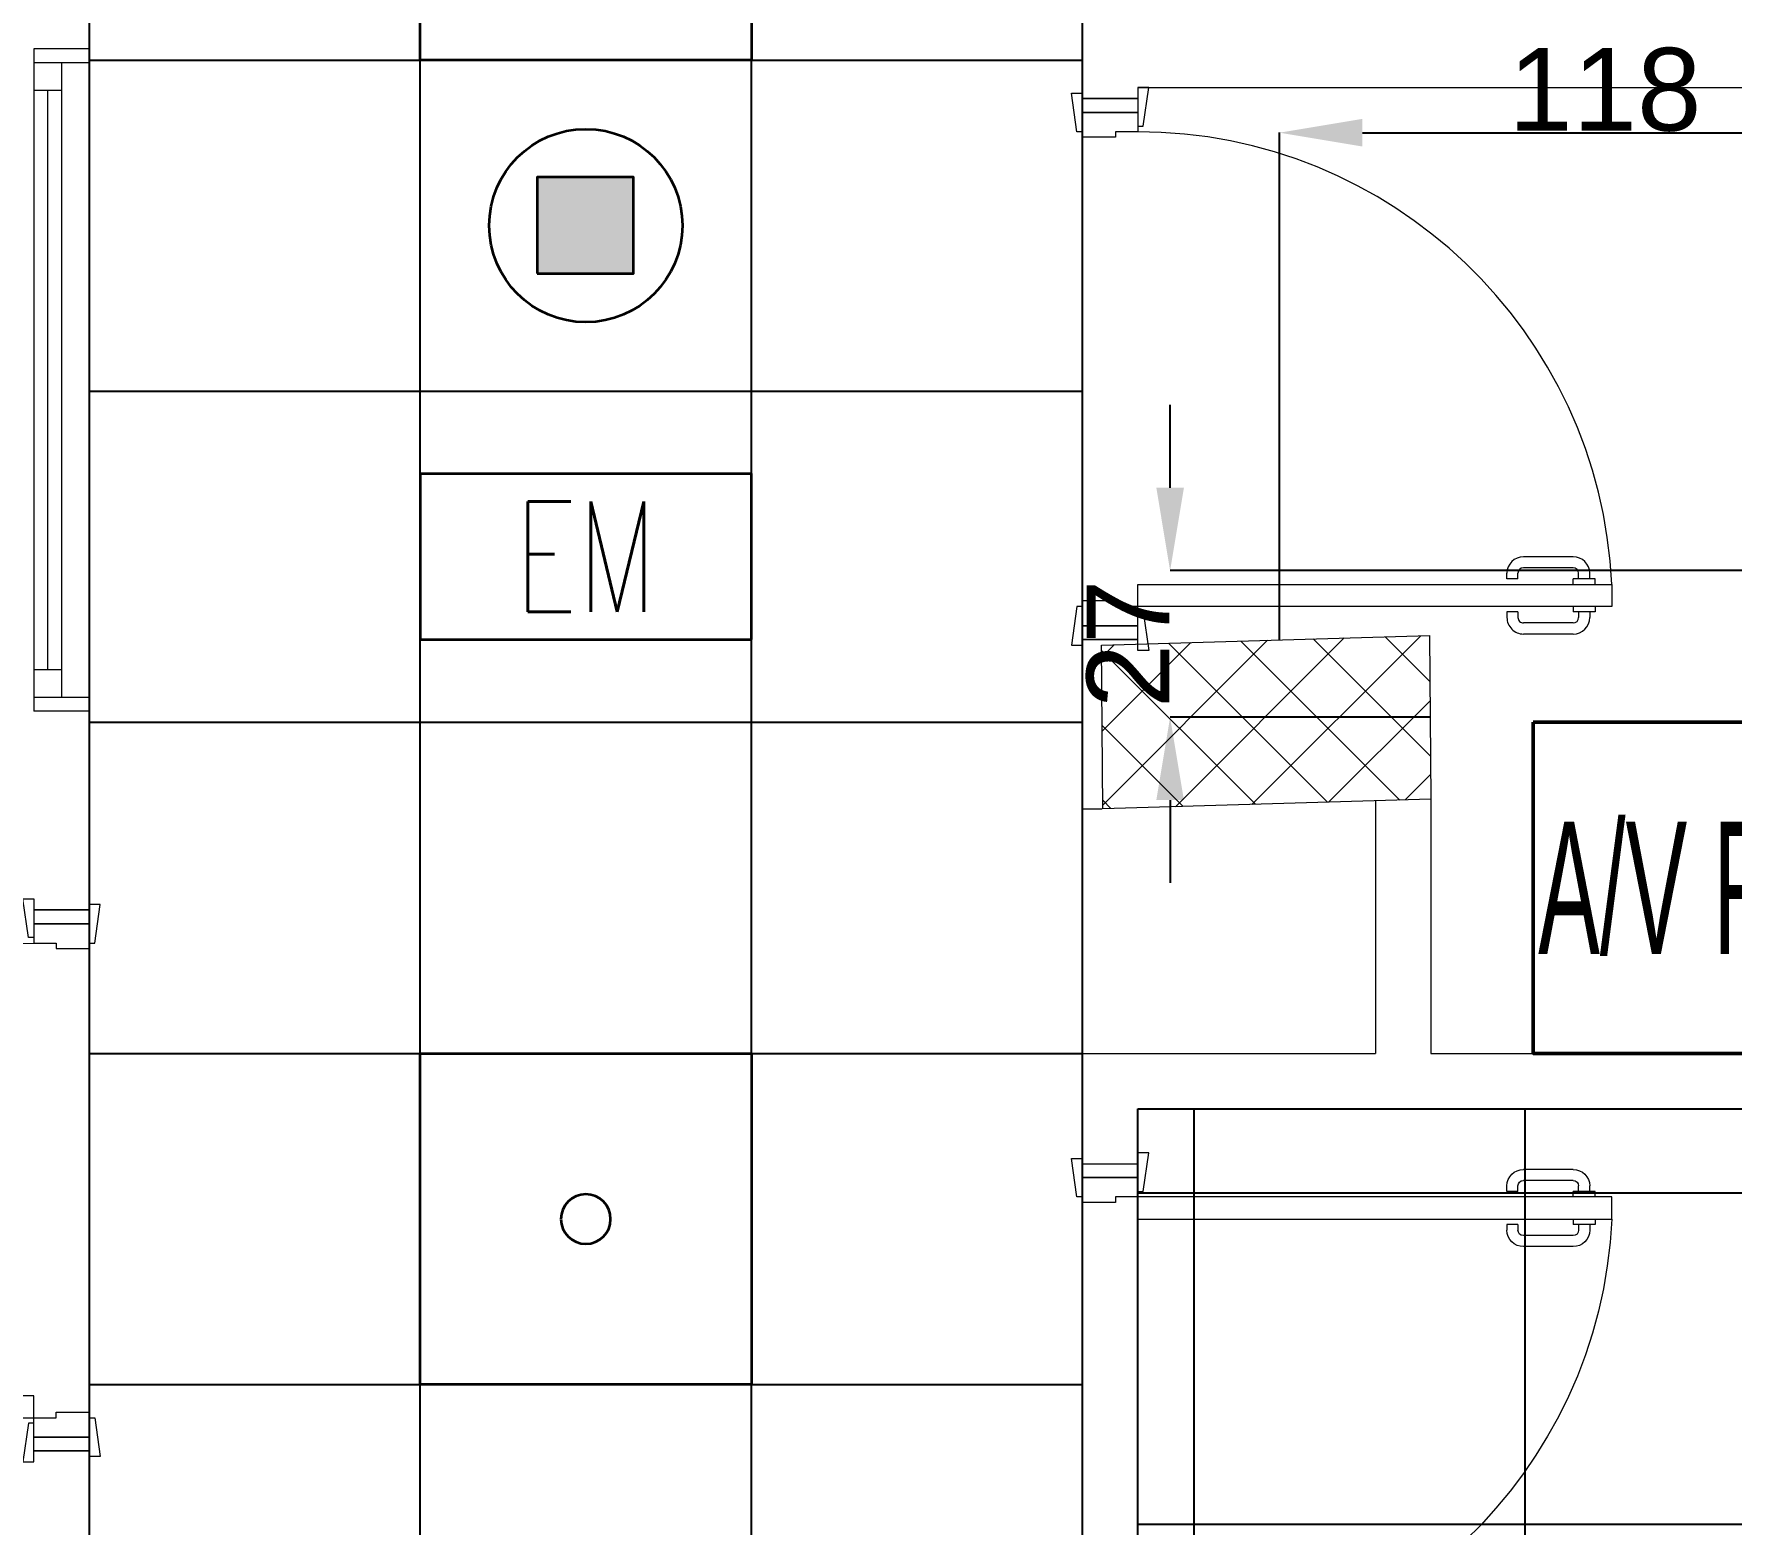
# Model space of a CAD drawing. Header units: inches. Extents: x -12418 to 57169, y -29325 to 19878.
# Drawn here: x 17698 to 20773, y -7200 to -4500 of the extents above; entities that cross this region are included whole.
import ezdxf
from ezdxf.enums import TextEntityAlignment as Align

# ---------------------------------------------------------------- set-up
doc = ezdxf.new("R2010")
doc.units = ezdxf.units.IN
doc.header["$LTSCALE"] = 25
doc.header["$MEASUREMENT"] = 0
doc.header["$PDMODE"] = 3
doc.layers.get('0').update_dxf_attribs({"color": 8})
doc.layers.get('Defpoints').update_dxf_attribs({"color": 8})
for name, color, linetype, lineweight in [('00-Ground Floor$0$Aluminum', 251, 'Continuous', 5), ('00-Ground Floor$0$C-HYDR-CTCH', 251, 'Continuous', 5), ('00-Ground Floor$0$Hatch', 254, 'Continuous', 5), ('00-Ground Floor$0$Walls', 251, 'Continuous', 5), ('00-Ground Floor$0$Wooden Joinery', 251, 'Continuous', 5), ('E-DIM', 6, 'Continuous', 18), ('E-LITE-CIRC-NUMB', 6, 'Continuous', 25), ('E-LITE-CLNG', 150, 'Continuous', 35), ('E-LITE-CLNG @ 100', 150, 'Continuous', 35), ('E-LITE-CTRL', 6, 'Continuous', 25), ('F-ALRM', 31, 'Continuous', 50), ('T-INTC-CLNG @ 100', 33, 'Continuous', 35), ('T-INTC-DEVC-NUMB', 2, 'Continuous', 25)]:
    doc.layers.add(name, color=color, linetype=linetype, lineweight=lineweight)
doc.layers.add('00-Ground Floor$0$False Ceiling', color=251, linetype='Continuous')
doc.styles.add('DC_Arial', font='arial.ttf', dxfattribs={"width": 0.7})
doc.styles.add('DC_Simplex', font='SIMPLEX.shx', dxfattribs={"width": 0.7})
doc.styles.get("Standard").update_dxf_attribs({"font": 'arial.ttf'})
doc.dimstyles.get("Standard").update_dxf_attribs({"dimtxt": 150, "dimasz": 150, "dimexe": 0.18, "dimexo": 0.0625, "dimgap": 1, "dimtad": 1, "dimdec": 0, "dimlfac": 0.1, "dimzin": 0, "dimdsep": 46, "dimtxsty": 'Standard', "dimcen": 0.09, "dimclrd": 256, "dimclrt": 7, "dimadec": 0, "dimazin": 0, "dimtfac": 1, "dimtdec": 0, "dimtofl": 0, "dimtmove": 0, "dimatfit": 3, "dimfxl": 1, "dimtolj": 1, "dimtzin": 0, "dimarcsym": 0})

# ---------------------------------------------------------------- blocks, each defined once
blk = doc.blocks.new('00-Ground Floor$0$A$C72370EFE')
at = {"layer": '00-Ground Floor$0$Wooden Joinery'}
for p, q in [((-0.01, -0.03), (-0.01, -0.07)), ((0, -0.03), (-0.01, -0.03)), ((0.04, -0.03), (0.05, -0.03)), ((0.05, -0.03), (0.05, -0.07)), ((-0.01, -0.04), (-0.02, -0.04)), ((-0.01, -0.06), (-0.02, -0.06)), ((0.05, -0.04), (0.06, -0.04)), ((0.05, -0.06), (0.06, -0.06)), ((-0.05, -0.07), (-0.05, -0.16)), ((-0.03, -0.07), (-0.03, -0.16)), ((0, -0.07), (-0.01, -0.07)), ((0.04, -0.07), (0.05, -0.07)), ((0.07, -0.07), (0.07, -0.16)), ((0.09, -0.07), (0.09, -0.16)), ((-0.01, -0.17), (-0.02, -0.17)), ((-0.01, -0.17), (-0.01, -0.19)), ((0.05, -0.17), (0.06, -0.17)), ((0.05, -0.17), (0.05, -0.19)), ((-0.01, -0.19), (-0.02, -0.19)), ((0.05, -0.19), (0.06, -0.19))]:
    blk.add_line(p, q, dxfattribs=at)
for centre, radius, start, end in [((-0.02, -0.07), 0.03, 90, 180), ((-0.02, -0.07), 0.01, 90, 180), ((0.06, -0.07), 0.03, 0, 90), ((0.06, -0.07), 0.01, 0, 90), ((-0.02, -0.16), 0.03, 180, 270), ((-0.02, -0.16), 0.01, 180, 270), ((0.06, -0.16), 0.01, 270, 0), ((0.06, -0.16), 0.03, 270, 0)]:
    blk.add_arc(centre, radius, start, end, dxfattribs=at)
blk = doc.blocks.new('00-Ground Floor$0$A$C5DAD61B4')
at = {"layer": '00-Ground Floor$0$Wooden Joinery'}
for points in [[(80, 959.1), (80, 969.1), (10, 979.1), (10, 959.1)], [(940, 959.1), (940, 969.1), (1010, 979.1), (1010, 959.1)], [(70, 859.1), (70, 849.1), (0, 839.1), (0, 859.1)], [(120, 859.1), (120, 0), (80, 0), (80, 859.1)], [(950, 859.1), (950, 849.1), (1020, 839.1), (1020, 859.1)]]:
    blk.add_lwpolyline(points, close=True, dxfattribs=at)
for points in [[(45, 859.1), (45, 959.1), (20, 959.1), (20, 859.1), (45, 859.1)], [(45, 859.1), (80, 859.1), (80, 899.1), (90, 899.1), (90, 959.1), (45, 959.1), (45, 859.1)], [(975, 859.1), (940, 859.1), (940, 899.1), (930, 899.1), (930, 959.1), (975, 959.1), (975, 859.1)], [(975, 859.1), (975, 959.1), (1000, 959.1), (1000, 859.1), (975, 859.1)]]:
    blk.add_lwpolyline(points, dxfattribs=at)
blk.add_arc((80, 859.1), 860, 272.666, 0, dxfattribs=at)
at = {"layer": '00-Ground Floor$0$Wooden Joinery', "xscale": 999.9999999998854, "yscale": 999.9999999998854, "zscale": 999.9999999998854, "rotation": 180}
blk.add_blockref('00-Ground Floor$0$A$C72370EFE', (120, 0), dxfattribs=at)
blk = doc.blocks.new('00-Ground Floor$0$A$C37be4daf')
at = {"layer": '00-Ground Floor$0$Aluminum'}
for p, q in [((1416, 598.2), (216, 598.2)), ((241, 498.2), (241, 598.2)), ((291, 548.2), (291, 598.2)), ((1341, 548.2), (1341, 598.2)), ((1391, 498.2), (1391, 598.2)), ((291, 573.2), (1341, 573.2)), ((1391, 548.2), (241, 548.2)), ((1416, 498.2), (216, 498.2))]:
    blk.add_line(p, q, dxfattribs=at)
at = {"layer": '00-Ground Floor$0$Walls'}
for p, q in [((216, 498.2), (216, 598.2)), ((1416, 498.2), (1416, 598.2))]:
    blk.add_line(p, q, dxfattribs=at)
blk = doc.blocks.new('00-Ground Floor$0$A$Ce9e1c4c3')
at = {"layer": '00-Ground Floor$0$False Ceiling', "color": 254, "linetype": 'Continuous'}
for p, q in [((-82202.3, -2747.4, 0), (-82202.3, -12867.4, 0)), ((-81602.3, -12867.4), (-81602.3, -2747.4)), ((-81002.3, -12867.4), (-81002.3, -2747.4)), ((-80402.3, -12867.4, 0), (-80402.3, -2747.4, 0)), ((-82202.3, -4547.4), (-80402.3, -4547.4)), ((-82202.3, -5147.4), (-80402.3, -5147.4)), ((-82202.3, -5747.4), (-80402.3, -5747.4)), ((-82202.3, -6347.4), (-80402.3, -6347.4)), ((-80200, -9957.4), (-80200, -6447.4)), ((-79600, -9957.4), (-79600, -6447.4)), ((-80302.3, -6600), (-76150.5, -6600)), ((-82202.3, -6947.4), (-80402.3, -6947.4)), ((-80302.3, -7200), (-76150.5, -7200))]:
    blk.add_line(p, q, dxfattribs=at)
at = {"layer": '00-Ground Floor$0$False Ceiling', "color": 254}
for p, q in [((-80302.3, -6447.4, 0), (-76150.5, -6447.4, 0)), ((-80302.3, -9957.4, 0), (-80302.3, -6447.4, 0))]:
    blk.add_line(p, q, dxfattribs=at)
blk = doc.blocks.new('00-Ground Floor')
at = {"layer": '00-Ground Floor$0$Hatch'}
h = blk.add_hatch(dxfattribs=at)
h.set_pattern_fill('ANSI37', color=256, scale=30)
h.set_pattern_definition([(45, (-1981.42, -13099.68), (-67.35192, 67.35192), []), (135, (-1981.42, -13099.68), (-67.35192, -67.35192), [])])
h.paths.add_polyline_path([(48971.2, 8818.2), (48367.3, 8810.1), (48371.2, 8521.7), (48975.1, 8529.8)])
h.paths.add_polyline_path([(41810.5, 8810.5), (41227, 8805), (41207, 8513.7), (41790.5, 8519.1)])
h.paths.add_polyline_path([(27433.5, 8803.1), (26834.4, 8799), (26828.7, 8506), (27427.8, 8510)])
h.paths.add_polyline_path([(34618.7, 8805.3), (34017.5, 8797.8), (34009.3, 8512.1), (34610.5, 8519.6)])
h.paths.add_polyline_path([(20214.3, 8812.4), (19607.8, 8790.5), (19622.4, 8498), (20228.8, 8519.8)])
h.paths.add_polyline_path([(13477.7, 8802), (12255.7, 8825.9), (12249.3, 8529.8), (13471.3, 8505.8)])
h.paths.add_polyline_path([(13491.8, 1601.9), (12276.8, 1586.2), (12263.3, 1293.7), (13478.3, 1309.4)])
h.paths.add_polyline_path([(13465.7, -5591.3), (12262.6, -5607.3), (12256.9, -5900.3), (13460, -5884.3)])
h.paths.add_polyline_path([(13484.2, -12790), (12287.5, -12801.4), (12290.4, -13095.9), (13487, -13084.4)])
h.paths.add_polyline_path([(5849.2, -12787.9), (5245.6, -12791.6), (5256.3, -13077.1), (5859.8, -13073.4)])
h.paths.add_polyline_path([(5833.8, -5589.9), (5236.9, -5588.3), (5236.8, -5889.5), (5833.6, -5891)])
h.paths.add_polyline_path([(5843.6, 1599.7), (5224.3, 1600.9), (5213.7, 1298), (5833, 1296.7)])
h.paths.add_polyline_path([(5820.3, 8779.1), (5219.7, 8793.5), (5216, 8503.9), (5816.7, 8489.4)])
h.paths.add_polyline_path([(-1378.8, 8777.2), (-1981.4, 8799.9), (-1979.5, 8511.6), (-1376.9, 8488.9)])
h.paths.add_polyline_path([(-1371.1, -5601.1), (-1973.1, -5608.1), (-1969.7, -5899.7), (-1367.7, -5892.7)])
h.paths.add_polyline_path([(-1353.5, -12795.7), (-1951.9, -12796.7), (-1947.1, -13097.4), (-1348.7, -13096.4)])
h.paths.add_polyline_path([(20233.2, -12782.5), (19627.5, -12795.4), (19633.2, -13096.6), (20238.9, -13083.7)])
h.paths.add_polyline_path([(20226.6, -5590), (19632.3, -5607.6), (19634.4, -5904.1), (20228.7, -5886.6)])
h.paths.add_polyline_path([(20217.9, 1618), (19619, 1610.4), (19623, 1310.2), (20221.9, 1317.9)])
h.paths.add_polyline_path([(27418.3, 1602.8), (26816.3, 1607.5), (26820.6, 1315.3), (27422.5, 1310.7)])
h.paths.add_polyline_path([(27422, -5579.9), (26818.1, -5597.5), (26831.6, -5897.5), (27431.7, -5876.5)])
h.paths.add_polyline_path([(27438.1, -12795.9), (26834.3, -12789.3), (26831.9, -13075), (27435.7, -13081.6)])
h.paths.add_polyline_path([(34636.6, -12785.4), (34039.3, -12800), (34048.3, -13099.7), (34645.6, -13085.1)])
h.paths.add_polyline_path([(34629.3, -5597.1), (34028, -5595.2), (34029.2, -5892.4), (34630.4, -5894.3)])
h.paths.add_polyline_path([(34592.8, 1606.7), (34012, 1611.4), (34031.7, 1321.6), (34612.5, 1316.9)])
h.paths.add_polyline_path([(41796.2, 1606), (41198.6, 1619.8), (41200.6, 1327.8), (41798.2, 1314.1)])
h.paths.add_polyline_path([(41797.2, -5592.6), (41228.8, -5600.2), (41230.6, -5894.3), (41799, -5886.7)])
h.paths.add_polyline_path([(41834.3, -12789.7), (41229, -12792.4), (41230.4, -13096.9), (41835.6, -13094.3)])
h.paths.add_polyline_path([(49008.5, -12790.2), (48420.5, -12774.1), (48407.3, -13081.4), (48995.3, -13097.4)])
h.paths.add_polyline_path([(48992.7, -5590.8), (48389.5, -5589.7), (48387.5, -5886.2), (48990.7, -5887.3)])
at = {"layer": '00-Ground Floor$0$C-HYDR-CTCH', "flags": 128}
blk.add_lwpolyline([(20226.6, -5590), (20228.7, -5886.6), (19634.4, -5904.1), (19632.3, -5607.6), (20226.6, -5590)], dxfattribs=at)
at = {"layer": '00-Ground Floor$0$Walls'}
for p, q in [((17797.7, -6087.4, 0), (17797.7, -4067.4, 0)), ((19597.7, -4617.4, 0), (19597.7, -4497.4, 0)), ((19697.7, -4597.4, 0), (23849.5, -4597.4, 0)), ((19697.7, -4617.4, 0), (19597.7, -4617.4, 0)), ((19597.7, -5904.4, 0), (19597.7, -5597.4, 0)), ((19697.7, -5597.4, 0), (19597.7, -5597.4, 0)), ((19697.7, -5605.6, 0), (19697.7, -5597.4, 0)), ((19597.7, -5904.4, 0), (19632.9, -5904.1)), ((20128.7, -5889.5), (20128.7, -6347.4)), ((20228.7, -5886.6), (20228.7, -6347.4)), ((17697.7, -6087.4, 0), (17797.7, -6087.4, 0)), ((19597.7, -6347.4, 0), (20128.7, -6347.4, 0)), ((19597.7, -6547.4, 0), (19597.7, -6347.4, 0)), ((20228.7, -6347.4), (23849.5, -6347.4, 0)), ((19697.7, -6447.4, 0), (23849.5, -6447.4, 0)), ((19697.7, -6547.4, 0), (19697.7, -6447.4, 0)), ((19597.7, -6547.4, 0), (19697.7, -6547.4, 0)), ((17697.7, -7067.4, 0), (17797.7, -7067.4, 0)), ((17797.7, -7067.4, 0), (17797.7, -7367.4, 0))]:
    blk.add_line(p, q, dxfattribs=at)
at = {"rotation": 90}
blk.add_blockref('00-Ground Floor$0$A$C37be4daf', (18296, -5943.4, 0), dxfattribs=at)
at = {"layer": '00-Ground Floor$0$False Ceiling', "color": 254}
blk.add_blockref('00-Ground Floor$0$A$Ce9e1c4c3', (100000, 0), dxfattribs=at)
at = {"layer": '00-Ground Floor$0$Wooden Joinery', "rotation": 89.99999999999999}
blk.add_blockref('00-Ground Floor$0$A$C5DAD61B4', (20556.8, -5617.4, 0), dxfattribs=at)
at = {"layer": '00-Ground Floor$0$Wooden Joinery', "xscale": -1}
for p, rotation in [((16838.7, -7087.4, 0), 270), ((20556.8, -6527.4, 0), 90)]:
    blk.add_blockref('00-Ground Floor$0$A$C5DAD61B4', p, dxfattribs=dict(at, rotation=rotation))
blk = doc.blocks.new('*U61')
blk.add_lwpolyline([(-300, 300), (-300, -300), (300, -300), (300, 300)], close=True)
blk.add_circle((0, 0), 45)
at = {"layer": 'E-LITE-CIRC-NUMB', "style": 'DC_Simplex', "width": 0.7, "flags": 8}
blk.add_attdef('CIRCUIT', text='', height=200, rotation=0, dxfattribs=at).set_placement((-473.9, 300), align=Align.RIGHT)
at = {"layer": 'E-LITE-CTRL', "style": 'DC_Simplex', "width": 0.7, "flags": 8}
blk.add_attdef('CONTROL', (1118.9, -935), '', height=200, rotation=360, dxfattribs=at)
blk = doc.blocks.new('*U13')
blk.add_lwpolyline([(-300, 300), (-300, -300), (300, -300), (300, 300)], close=True)
blk.add_circle((0, 0), 45)
at = {"layer": 'E-LITE-CIRC-NUMB', "style": 'DC_Simplex', "width": 0.7, "flags": 8}
blk.add_attdef('CIRCUIT', text='', height=200, rotation=0, dxfattribs=at).set_placement((-473.9, 300), align=Align.RIGHT)
at = {"layer": 'E-LITE-CTRL', "style": 'DC_Simplex', "width": 0.7, "flags": 8}
blk.add_attdef('CONTROL', (1118.9, -935), '', height=200, rotation=360, dxfattribs=at)
blk = doc.blocks.new('DC_LT-CL-Emergency')
blk.add_lwpolyline([(3, -1.5), (3, 1.5), (-3, 1.5), (-3, -1.5)], close=True)
at = {"style": 'DC_Simplex', "width": 0.7}
blk.add_text('EM', height=2, rotation=360, dxfattribs=at).set_placement((0, 0), align=Align.MIDDLE_CENTER)
at = {"layer": 'E-LITE-CTRL', "style": 'DC_Simplex', "width": 0.7, "flags": 8}
blk.add_attdef('CONTROL', (4.739, -1.5), '', height=2, rotation=360, dxfattribs=at)
blk = doc.blocks.new('DC_PA-CL-Speaker')
blk.add_hatch(color=256).paths.add_polyline_path([(-0.883, -0.87), (0.865, -0.87), (0.865, 0.878), (-0.883, 0.878)])
blk.add_lwpolyline([(-0.883, -0.87), (0.865, -0.87), (0.865, 0.878), (-0.883, 0.878)], close=True)
blk.add_circle((0, 0), 1.75)
at = {"layer": 'T-INTC-DEVC-NUMB', "style": 'DC_Simplex', "width": 0.7}
blk.add_attdef('DC_CONTROL', (3.364, 2.471), '', height=2, rotation=360, dxfattribs=at)
blk = doc.blocks.new('DC_LC-Rack')
blk.add_lwpolyline([(-500, 750), (-500, 0), (500, 0), (500, 750)], close=True)
at = {"style": 'DC_Arial', "width": 0.7, "flags": 8}
blk.add_attdef('TYPE', text='', height=300, dxfattribs=at).set_placement((0, 375), align=Align.MIDDLE_CENTER)
blk = doc.blocks.new('*D351')
at = {"layer": 'Defpoints', "color": 0, "transparency": 16777216}
for p in [(19756.5, -5472.4), (21133.9, -5472.4), (20227.7, -5738.3)]:
    blk.add_point(p, dxfattribs=at)
at = {"layer": 'E-DIM', "lineweight": -2, "transparency": 16777216}
for p, q in [((19756.5, -5322.4), (19756.5, -5172.4)), ((19756.5, -5888.3), (19756.5, -6038.3))]:
    blk.add_line(p, q, dxfattribs=at)
at = {"layer": 'E-DIM', "color": 0, "lineweight": -2, "transparency": 16777216}
for p, q in [((21133.9, -5472.4), (19756.3, -5472.4)), ((20227.6, -5738.3), (19756.3, -5738.3))]:
    blk.add_line(p, q, dxfattribs=at)
at = {"layer": 'E-DIM', "transparency": 16777216}
for points in [[(19731.5, -5322.4), (19781.5, -5322.4), (19756.5, -5472.4)], [(19731.5, -5888.3), (19781.5, -5888.3), (19756.5, -5738.3)]]:
    blk.add_solid(points, dxfattribs=at)
at = {"layer": 'E-DIM', "color": 7, "transparency": 16777216, "insert": (19680.2, -5605.4), "char_height": 150, "attachment_point": 5, "rotation": 90}
blk.add_mtext('\\A1;27', dxfattribs=at)
blk = doc.blocks.new('*D352')
at = {"layer": 'Defpoints', "color": 0, "transparency": 16777216}
for p in [(21133.9, -4679.1), (21133.9, -4867.4), (19954.8, -5598)]:
    blk.add_point(p, dxfattribs=at)
at = {"layer": 'E-DIM', "color": 0, "lineweight": -2, "transparency": 16777216}
for p, q in [((19954.8, -5598), (19954.8, -4678.9)), ((21133.9, -4867.4), (21133.9, -4678.9))]:
    blk.add_line(p, q, dxfattribs=at)
at = {"layer": 'E-DIM', "lineweight": -2, "transparency": 16777216}
blk.add_line((20104.8, -4679.1), (20983.9, -4679.1), dxfattribs=at)
at = {"layer": 'E-DIM', "transparency": 16777216}
for points in [[(20104.8, -4654.1), (20104.8, -4704.1), (19954.8, -4679.1)], [(20983.9, -4654.1), (20983.9, -4704.1), (21133.9, -4679.1)]]:
    blk.add_solid(points, dxfattribs=at)
at = {"layer": 'E-DIM', "color": 7, "transparency": 16777216, "insert": (20544.4, -4601.5), "char_height": 150, "attachment_point": 5}
blk.add_mtext('\\A1;118', dxfattribs=at)

msp = doc.modelspace()

# ---------------------------------------------------------------- block references
msp.add_blockref('00-Ground Floor', (0, 0))
at = {"layer": 'E-LITE-CLNG', "xscale": -1}
for name, p in [('*U61', (18697.7, -4247.4)), ('*U13', (18697.7, -6647.4))]:
    msp.add_blockref(name, p, dxfattribs=at)
at = {"layer": 'E-LITE-CLNG @ 100', "xscale": 100, "yscale": 100, "zscale": 100}
msp.add_blockref('DC_LT-CL-Emergency', (18697.7, -5447.4), dxfattribs=at)
at = {"layer": 'F-ALRM'}
ref = msp.add_blockref('DC_LC-Rack', (20814.6, -6347.4, 0), dxfattribs=dict(at, xscale=0.8, yscale=0.8, zscale=0.8))
ref.add_attrib('TYPE', 'A/V RACK', dxfattribs={"layer": '0', "height": 240, "style": 'DC_Arial', "width": 0.5, "flags": 8}).set_placement((20814.6, -6047.4, 0), align=Align.MIDDLE_CENTER)
at = {"layer": 'T-INTC-CLNG @ 100', "xscale": 100, "yscale": 100, "zscale": 100}
msp.add_blockref('DC_PA-CL-Speaker', (18697.7, -4847.4), dxfattribs=at)

# ---------------------------------------------------------------- dimensions: what is measured, and where the dimension line sits
at = {"layer": 'E-DIM'}
dim = msp.add_linear_dim(base=(21133.9, -4679.1), p1=(19954.8, -5598), p2=(21133.9, -4867.4), dimstyle='Standard', dxfattribs=at)
dim.commit()
dim.dimension.update_dxf_attribs({"geometry": '*D352', "text_midpoint": (20544.4, -4601.5)})
dim = msp.add_linear_dim(base=(19756.5, -5472.4), p1=(20227.7, -5738.3), p2=(21133.9, -5472.4), angle=90, dimstyle='Standard', dxfattribs=at)
dim.commit()
dim.dimension.update_dxf_attribs({"geometry": '*D351', "text_midpoint": (19680.2, -5605.4)})

doc.saveas('drawing.dxf')
